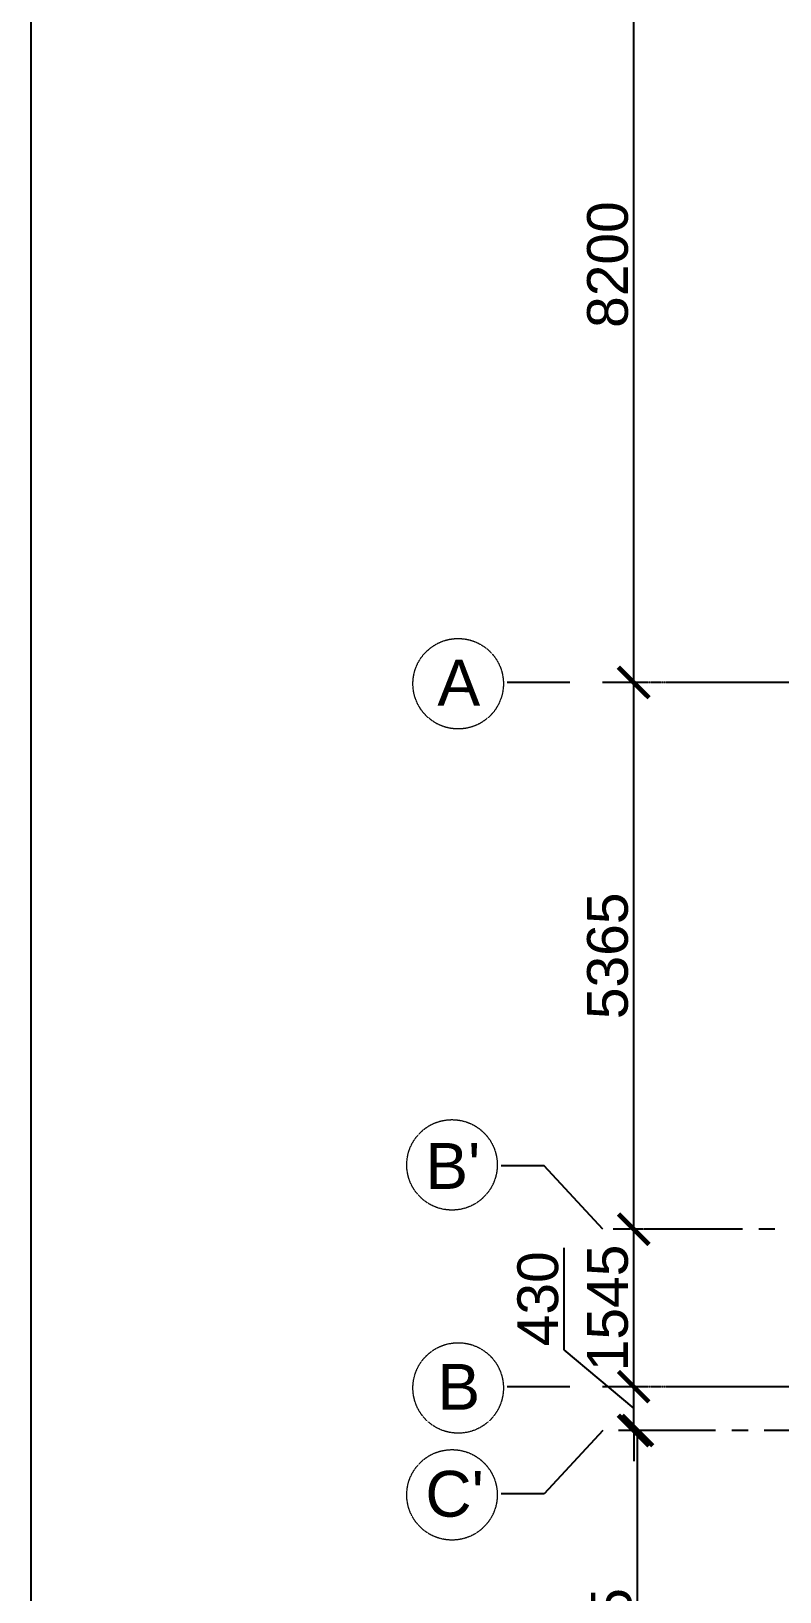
# Model space of a CAD drawing. Header units: millimetres. Extents: x 149548 to 2112824, y -1657616 to -1354760.
# Drawn here: x 1787220 to 1794561, y -1608136 to -1592823 of the extents above; entities that cross this region are included whole.
import ezdxf

# ---------------------------------------------------------------- set-up
doc = ezdxf.new("R2010")
doc.units = ezdxf.units.MM
doc.header["$MEASUREMENT"] = 0
doc.header["$PDMODE"] = 98
for name, pattern in [('ACAD_ISO02W100', [15, 12, -3]), ('CENTER2', [28.575000000000003, 19.05, -3.175, 3.175, -3.175]), ('HIDDEN', [0.375, 0.25, -0.125])]:
    doc.linetypes.add(name, pattern=pattern)
doc.layers.add('CENTER_LINE', color=8, linetype='CENTER2', lineweight=25)
doc.layers.add('GRID', color=252, linetype='ACAD_ISO02W100', lineweight=9)
doc.layers.add('Dimension', color=7, linetype='Continuous')
doc.styles.add('1-100', font='arial.ttf', dxfattribs={"height": 400})
doc.styles.get("Standard").update_dxf_attribs({"font": 'arial.ttf'})
doc.dimstyles.new('Dim 1_200', dxfattribs={"dimscale": 100, "dimtxt": 4, "dimasz": 3, "dimexe": 1.5, "dimexo": 1.5, "dimgap": 0.5, "dimtad": 1, "dimdec": 0, "dimzin": 0, "dimdsep": 46, "dimtxsty": 'Standard', "dimblk": 'ARCHTICK', "dimcen": 0, "dimclrd": 256, "dimclre": 256, "dimclrt": 256, "dimadec": 0, "dimazin": 0, "dimtfac": 0.8, "dimtdec": 0, "dimtmove": 1, "dimatfit": 0, "dimfxl": 1.5, "dimtolj": 1, "dimtzin": 0, "dimlwd": -1, "dimlwe": -1, "dimarcsym": 1})

# ---------------------------------------------------------------- blocks, each defined once
blk = doc.blocks.new('FIRST FLOOR COLUMNS')
at = {"layer": 'CENTER_LINE', "ltscale": 100}
for p, q in [((90213.58022713289, -115), (-4699.232308062259, -115)), ((90213.58022713289, -7025), (-4699.232308062259, -7025))]:
    blk.add_line(p, q, dxfattribs=at)
at = {"layer": 'CENTER_LINE', "ltscale": 50}
for points in [[(6181.541023157537, -5480), (-3761.286194858141, -5480), (-4337.314117541071, -4858.01251131855), (-4759.715916931629, -4858.01251131855)], [(5917.26628944464, -7455), (-3761.286194858141, -7455), (-4337.314117541071, -8076.98748868145), (-4759.715916931629, -8076.98748868145)]]:
    blk.add_lwpolyline(points, dxfattribs=at)
at = {"layer": 'GRID', "ltscale": 0.3}
for centre in [(-5180.41718659969, -127.5), (-5240.855847269297, -4848.553064800799), (-5180.41718659969, -7037.5), (-5240.855847269297, -8086.446935199201)]:
    blk.add_circle(centre, 443.684878537897, dxfattribs=at)
at = {"layer": 'GRID', "ltscale": 0.3, "style": '1-100', "oblique": 1.337667510154945e-08}
for s, height, rotation, p in [('A', 449.9999999999998, 359.9446847972842, (-5383.91702698404, -341.6023819930851)), ("B'", 450.0000000000002, 0.05531520272242007, (-5502.236551779322, -5084.450473094359)), ('B', 449.9999999999998, 359.9446847972842, (-5383.91702698404, -7251.602381993085)), ("C'", 449.9999999999998, 359.9446847972842, (-5502.670996298082, -8300.549317192286))]:
    blk.add_text(s, height=height, rotation=rotation, dxfattribs=at).set_placement(p)
blk = doc.blocks.new('_ArchTick')
at = {"color": 0, "linetype": 'ByBlock', "const_width": 0.15}
blk.add_lwpolyline([(-0.5, -0.5), (0.5, 0.5)], dxfattribs=at)
blk = doc.blocks.new('*D656')
at = {"layer": 'Defpoints', "color": 0}
for p in [(1793165.299315065, -1606553.539463899), (1793691.3663472, -1606553.539463899), (1793823.70657754, -1610888.539463899)]:
    blk.add_point(p, dxfattribs=at)
at = {"layer": 'Dimension', "linetype": 'HIDDEN'}
for p, q in [((1793541.3663472, -1606553.539463899), (1793015.299315065, -1606553.539463899)), ((1793673.70657754, -1610888.539463899), (1793015.299315065, -1610888.539463899))]:
    blk.add_line(p, q, dxfattribs=at)
at = {"layer": 'Dimension'}
blk.add_line((1793165.299315065, -1610888.539463899), (1793165.299315065, -1606553.539463899), dxfattribs=at)
at = {"layer": 'Dimension', "xscale": 300, "yscale": 300, "zscale": 300}
for p, rotation in [((1793165.299315065, -1606553.539463899), 90), ((1793165.299315065, -1610888.539463899), 270)]:
    blk.add_blockref('_ArchTick', p, dxfattribs=dict(at, rotation=rotation))
at = {"layer": 'Dimension', "insert": (1792910.933694328, -1608721.039463899), "char_height": 400, "attachment_point": 5, "rotation": 90}
blk.add_mtext('\\A1;4335', dxfattribs=at)
blk = doc.blocks.new('*D657')
at = {"layer": 'Defpoints', "color": 0}
for p in [(1793128.08286122, -1606123.539463899), (1793654.149893355, -1606123.539463899), (1793691.3663472, -1606553.539463899)]:
    blk.add_point(p, dxfattribs=at)
at = {"layer": 'Dimension'}
for p, q in [((1792444.351619746, -1604761.980704684), (1792444.351619746, -1605760.480022556)), ((1792444.351619746, -1605760.480022556), (1793128.08286122, -1606338.539463899)), ((1793128.08286122, -1606123.539463899), (1793128.08286122, -1605823.539463899)), ((1793128.08286122, -1606553.539463899), (1793128.08286122, -1606123.539463899)), ((1793128.08286122, -1606553.539463899), (1793128.08286122, -1606853.539463899))]:
    blk.add_line(p, q, dxfattribs=at)
at = {"layer": 'Dimension', "linetype": 'HIDDEN'}
for p, q in [((1793504.149893355, -1606123.539463899), (1792978.08286122, -1606123.539463899)), ((1793541.3663472, -1606553.539463899), (1792978.08286122, -1606553.539463899))]:
    blk.add_line(p, q, dxfattribs=at)
at = {"layer": 'Dimension', "xscale": 300, "yscale": 300, "zscale": 300}
for p, rotation in [((1793128.08286122, -1606123.539463899), 270), ((1793128.08286122, -1606553.539463899), 90)]:
    blk.add_blockref('_ArchTick', p, dxfattribs=dict(at, rotation=rotation))
at = {"layer": 'Dimension', "insert": (1792189.985999009, -1605261.23036362), "char_height": 400, "attachment_point": 5, "rotation": 90}
blk.add_mtext('\\A1;430', dxfattribs=at)
blk = doc.blocks.new('*D658')
at = {"layer": 'Defpoints', "color": 0}
for p in [(1793128.08286122, -1604578.539463899), (1793691.3663472, -1604578.539463899), (1793654.149893355, -1606123.539463899)]:
    blk.add_point(p, dxfattribs=at)
at = {"layer": 'Dimension', "linetype": 'HIDDEN'}
for p, q in [((1793541.3663472, -1604578.539463899), (1792978.08286122, -1604578.539463899)), ((1793504.149893355, -1606123.539463899), (1792978.08286122, -1606123.539463899))]:
    blk.add_line(p, q, dxfattribs=at)
at = {"layer": 'Dimension'}
blk.add_line((1793128.08286122, -1606123.539463899), (1793128.08286122, -1604578.539463899), dxfattribs=at)
at = {"layer": 'Dimension', "xscale": 300, "yscale": 300, "zscale": 300}
for p, rotation in [((1793128.08286122, -1604578.539463899), 90), ((1793128.08286122, -1606123.539463899), 270)]:
    blk.add_blockref('_ArchTick', p, dxfattribs=dict(at, rotation=rotation))
at = {"layer": 'Dimension', "insert": (1792873.853666131, -1605351.039463899), "char_height": 400, "attachment_point": 5, "rotation": 90}
blk.add_mtext('\\A1;1545', dxfattribs=at)
blk = doc.blocks.new('*D659')
at = {"layer": 'Defpoints', "color": 0}
for p in [(1793128.08286122, -1599213.539463899), (1793654.149893355, -1599213.539463899), (1793691.3663472, -1604578.539463899)]:
    blk.add_point(p, dxfattribs=at)
at = {"layer": 'Dimension', "linetype": 'HIDDEN'}
for p, q in [((1793504.149893355, -1599213.539463899), (1792978.08286122, -1599213.539463899)), ((1793541.3663472, -1604578.539463899), (1792978.08286122, -1604578.539463899))]:
    blk.add_line(p, q, dxfattribs=at)
at = {"layer": 'Dimension'}
blk.add_line((1793128.08286122, -1604578.539463899), (1793128.08286122, -1599213.539463899), dxfattribs=at)
at = {"layer": 'Dimension', "xscale": 300, "yscale": 300, "zscale": 300}
for p, rotation in [((1793128.08286122, -1599213.539463899), 90), ((1793128.08286122, -1604578.539463899), 270)]:
    blk.add_blockref('_ArchTick', p, dxfattribs=dict(at, rotation=rotation))
at = {"layer": 'Dimension', "insert": (1792873.717240483, -1601896.039463899), "char_height": 400, "attachment_point": 5, "rotation": 90}
blk.add_mtext('\\A1;5365', dxfattribs=at)
blk = doc.blocks.new('*D660')
at = {"layer": 'Defpoints', "color": 0}
for p in [(1793128.08286122, -1591013.539463901), (1793654.149893355, -1591013.539463901), (1793654.149893355, -1599213.539463899)]:
    blk.add_point(p, dxfattribs=at)
at = {"layer": 'Dimension', "linetype": 'HIDDEN'}
for p, q in [((1793504.149893355, -1591013.539463901), (1792978.08286122, -1591013.539463901)), ((1793504.149893355, -1599213.539463899), (1792978.08286122, -1599213.539463899))]:
    blk.add_line(p, q, dxfattribs=at)
at = {"layer": 'Dimension'}
blk.add_line((1793128.08286122, -1599213.539463899), (1793128.08286122, -1591013.539463901), dxfattribs=at)
at = {"layer": 'Dimension', "xscale": 300, "yscale": 300, "zscale": 300}
for p, rotation in [((1793128.08286122, -1591013.539463901), 90), ((1793128.08286122, -1599213.539463899), 270)]:
    blk.add_blockref('_ArchTick', p, dxfattribs=dict(at, rotation=rotation))
at = {"layer": 'Dimension', "insert": (1792873.853666131, -1595113.5394639), "char_height": 400, "attachment_point": 5, "rotation": 90}
blk.add_mtext('\\A1;8200', dxfattribs=at)

msp = doc.modelspace()

# ---------------------------------------------------------------- linework, layer by layer
at = {"lineweight": -3}
msp.add_lwpolyline([(1908993.01757326, -1657616.496280198), (1787219.635581462, -1657616.496280198), (1787219.635581462, -1577510.665511888), (1908993.01757326, -1577510.665511888)], close=True, dxfattribs=at)

# ---------------------------------------------------------------- block references
at = {"layer": 'GRID'}
msp.add_blockref('FIRST FLOOR COLUMNS', (1796587.2230479, -1599098.539463899), dxfattribs=at)

# ---------------------------------------------------------------- dimensions: what is measured, and where the dimension line sits
at = {"layer": 'Dimension'}
for base, p1, p2, picture, middle in [((1793128.08286122, -1591013.539463901), (1793654.149893355, -1599213.539463899), (1793654.149893355, -1591013.539463901), '*D660', (1792873.853666131, -1595113.5394639)), ((1793128.08286122, -1599213.539463899), (1793691.3663472, -1604578.539463899), (1793654.149893355, -1599213.539463899), '*D659', (1792873.717240483, -1601896.039463899)), ((1793128.08286122, -1604578.539463899), (1793654.149893355, -1606123.539463899), (1793691.3663472, -1604578.539463899), '*D658', (1792873.853666131, -1605351.039463899)), ((1793165.299315065, -1606553.539463899), (1793823.70657754, -1610888.539463899), (1793691.3663472, -1606553.539463899), '*D656', (1792910.933694328, -1608721.039463899))]:
    dim = msp.add_linear_dim(base=base, p1=p1, p2=p2, angle=90, dimstyle='Dim 1_200', override={"dimblk": 'ArchTick'}, dxfattribs=at)
    dim.commit()
    dim.dimension.update_dxf_attribs({"geometry": picture, "text_midpoint": middle})
dim = msp.add_linear_dim(base=(1793128.08286122, -1606123.539463899), p1=(1793691.3663472, -1606553.539463899), p2=(1793654.149893355, -1606123.539463899), angle=90, dimstyle='Dim 1_200', override={"dimblk": 'ArchTick'}, dxfattribs=at)
dim.commit()
dim.dimension.update_dxf_attribs({"geometry": '*D657', "text_midpoint": (1792444.351619746, -1605710.480022556), "dimtype": 160})

doc.saveas('drawing.dxf')
